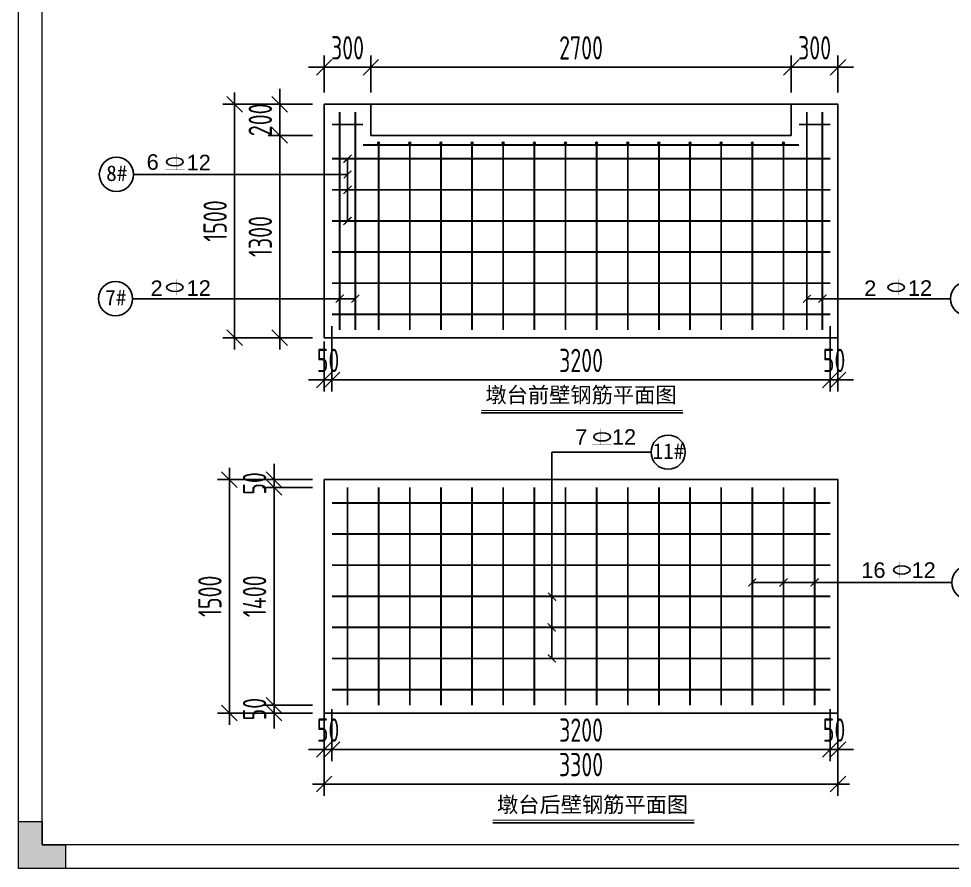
# Model space of a CAD drawing. Header units: millimetres. Extents: x 136606 to 1229059, y 82794 to 127566.
# Drawn here: x 992740 to 998737, y 118656 to 124115 of the extents above; entities that cross this region are included whole.
import ezdxf
from ezdxf import colors
from ezdxf.entities.mleader import LeaderData, LeaderLine
from ezdxf.math import Vec2, Vec3

# ---------------------------------------------------------------- set-up
doc = ezdxf.new("R2010")
doc.units = ezdxf.units.MM
doc.layers.add('Frame and TB', color=7, linetype='Continuous')
doc.layers.add('标识', color=20, linetype='Continuous')
doc.layers.add('图框', color=7, linetype='Continuous', lineweight=13)
doc.layers.add('文本', color=3, linetype='Continuous', lineweight=13)
doc.styles.add('Arial', font='arial.ttf')
doc.styles.add('hztxt', font='ros1.shx', dxfattribs={"width": 0.8, "bigfont": 'hztxt.shx'})
doc.styles.get("Standard").update_dxf_attribs({"font": 'arial.ttf'})
doc.dimstyles.new('DIM-50', dxfattribs={"dimscale": 50, "dimtxt": 3, "dimasz": 2, "dimexe": 1.5, "dimexo": 1.5, "dimgap": 1, "dimtad": 1, "dimdec": 1, "dimdsep": 46, "dimtxsty": 'hztxt', "dimblk": 'OBLIQUE', "dimcen": 0, "dimdle": 1.5, "dimclrd": 9, "dimclre": 9, "dimclrt": 2, "dimadec": 1, "dimazin": 0, "dimtfac": 1, "dimtdec": 1, "dimtix": 1, "dimtmove": 2, "dimatfit": 3, "dimldrblk": 'OBLIQUE', "dimfxl": 15, "dimtolj": 1, "dimtzin": 0, "dimarcsym": 1})

# ---------------------------------------------------------------- blocks, each defined once
blk = doc.blocks.new('_Oblique')
at = {"color": 0, "linetype": 'ByBlock', "lineweight": -2}
blk.add_line((-0.5, -0.5), (0.5, 0.5), dxfattribs=at)
blk = doc.blocks.new('*D1941')
at = {"color": 9, "lineweight": -2, "transparency": 16777216}
for p, q in [((997702.3, 123640.3), (997702.3, 123877.6)), ((998002.3, 123640.3), (998002.3, 123877.6)), ((997702.3, 123802.6), (997602.3, 123802.6)), ((998002.3, 123802.6), (997702.3, 123802.6)), ((998002.3, 123802.6), (998102.3, 123802.6))]:
    blk.add_line(p, q, dxfattribs=at)
at = {"layer": 'Defpoints', "color": 0, "transparency": 16777216}
for p in [(997702.3, 123802.6), (997702.3, 123565.3), (998002.3, 123565.3)]:
    blk.add_point(p, dxfattribs=at)
at = {"color": 9, "lineweight": -2, "transparency": 16777216, "xscale": 100, "yscale": 100, "zscale": 100}
blk.add_blockref('_Oblique', (997702.3, 123802.6), dxfattribs=at)
at = {"color": 9, "lineweight": -2, "transparency": 16777216, "xscale": 100, "yscale": 100, "zscale": 100, "rotation": 180}
blk.add_blockref('_Oblique', (998002.3, 123802.6), dxfattribs=at)
at = {"color": 2, "transparency": 16777216, "insert": (997852.3, 123927.6), "char_height": 150, "attachment_point": 5, "style": 'hztxt'}
blk.add_mtext('\\A1;300', dxfattribs=at)
blk = doc.blocks.new('*D1942')
at = {"color": 9, "lineweight": -2, "transparency": 16777216}
for p, q in [((995002.3, 123640.3), (995002.3, 123877.6)), ((997702.3, 123640.3), (997702.3, 123877.6)), ((997777.3, 123802.6), (994927.3, 123802.6))]:
    blk.add_line(p, q, dxfattribs=at)
at = {"layer": 'Defpoints', "color": 0, "transparency": 16777216}
for p in [(995002.3, 123802.6), (995002.3, 123565.3), (997702.3, 123565.3)]:
    blk.add_point(p, dxfattribs=at)
at = {"color": 9, "lineweight": -2, "transparency": 16777216, "xscale": 100, "yscale": 100, "zscale": 100, "rotation": 180}
blk.add_blockref('_Oblique', (995002.3, 123802.6), dxfattribs=at)
at = {"color": 9, "lineweight": -2, "transparency": 16777216, "xscale": 100, "yscale": 100, "zscale": 100}
blk.add_blockref('_Oblique', (997702.3, 123802.6), dxfattribs=at)
at = {"color": 2, "transparency": 16777216, "insert": (996352.3, 123927.6), "char_height": 150, "attachment_point": 5, "style": 'hztxt'}
blk.add_mtext('\\A1;2700', dxfattribs=at)
blk = doc.blocks.new('*D1943')
at = {"color": 9, "lineweight": -2, "transparency": 16777216}
for p, q in [((994702.3, 123640.3), (994702.3, 123877.6)), ((995002.3, 123640.3), (995002.3, 123877.6)), ((994702.3, 123802.6), (994602.3, 123802.6)), ((995002.3, 123802.6), (994702.3, 123802.6)), ((995002.3, 123802.6), (995102.3, 123802.6))]:
    blk.add_line(p, q, dxfattribs=at)
at = {"layer": 'Defpoints', "color": 0, "transparency": 16777216}
for p in [(994702.3, 123802.6), (994702.3, 123565.3), (995002.3, 123565.3)]:
    blk.add_point(p, dxfattribs=at)
at = {"color": 9, "lineweight": -2, "transparency": 16777216, "xscale": 100, "yscale": 100, "zscale": 100}
blk.add_blockref('_Oblique', (994702.3, 123802.6), dxfattribs=at)
at = {"color": 9, "lineweight": -2, "transparency": 16777216, "xscale": 100, "yscale": 100, "zscale": 100, "rotation": 180}
blk.add_blockref('_Oblique', (995002.3, 123802.6), dxfattribs=at)
at = {"color": 2, "transparency": 16777216, "insert": (994852.3, 123927.6), "char_height": 150, "attachment_point": 5, "style": 'hztxt'}
blk.add_mtext('\\A1;300', dxfattribs=at)
blk = doc.blocks.new('*D1909')
at = {"color": 9, "lineweight": -2, "transparency": 16777216}
for p, q in [((994417, 123565.3), (994417, 123665.3)), ((994627.3, 123565.3), (994342, 123565.3)), ((994417, 123565.3), (994417, 123365.3)), ((994627.3, 123365.3), (994342, 123365.3)), ((994417, 123365.3), (994417, 123265.3))]:
    blk.add_line(p, q, dxfattribs=at)
at = {"layer": 'Defpoints', "color": 0, "transparency": 16777216}
for p in [(994702.3, 123565.3), (994417, 123365.3), (994702.3, 123365.3)]:
    blk.add_point(p, dxfattribs=at)
at = {"color": 9, "lineweight": -2, "transparency": 16777216, "xscale": 100, "yscale": 100, "zscale": 100}
for p, rotation in [((994417, 123565.3), 270), ((994417, 123365.3), 90)]:
    blk.add_blockref('_Oblique', p, dxfattribs=dict(at, rotation=rotation))
at = {"color": 2, "transparency": 16777216, "insert": (994292, 123465.3), "char_height": 150, "attachment_point": 5, "rotation": 90, "style": 'hztxt'}
blk.add_mtext('\\A1;200', dxfattribs=at)
blk = doc.blocks.new('*D1910')
at = {"color": 9, "lineweight": -2, "transparency": 16777216}
for p, q in [((994417, 123440.3), (994417, 121990.3)), ((994627.3, 123365.3), (994342, 123365.3)), ((994627.3, 122065.3), (994342, 122065.3))]:
    blk.add_line(p, q, dxfattribs=at)
at = {"layer": 'Defpoints', "color": 0, "transparency": 16777216}
for p in [(994702.3, 123365.3), (994417, 122065.3), (994702.3, 122065.3)]:
    blk.add_point(p, dxfattribs=at)
at = {"color": 9, "lineweight": -2, "transparency": 16777216, "xscale": 100, "yscale": 100, "zscale": 100}
for p, rotation in [((994417, 123365.3), 90), ((994417, 122065.3), 270)]:
    blk.add_blockref('_Oblique', p, dxfattribs=dict(at, rotation=rotation))
at = {"color": 2, "transparency": 16777216, "insert": (994292, 122715.3), "char_height": 150, "attachment_point": 5, "rotation": 90, "style": 'hztxt'}
blk.add_mtext('\\A1;1300', dxfattribs=at)
blk = doc.blocks.new('*D1911')
at = {"color": 9, "lineweight": -2, "transparency": 16777216}
for p, q in [((994127.2, 123640.3), (994127.2, 121990.3)), ((994627.3, 123565.3), (994052.2, 123565.3)), ((994627.3, 122065.3), (994052.2, 122065.3))]:
    blk.add_line(p, q, dxfattribs=at)
at = {"layer": 'Defpoints', "color": 0, "transparency": 16777216}
for p in [(994702.3, 123565.3), (994127.2, 122065.3), (994702.3, 122065.3)]:
    blk.add_point(p, dxfattribs=at)
at = {"color": 9, "lineweight": -2, "transparency": 16777216, "xscale": 100, "yscale": 100, "zscale": 100}
for p, rotation in [((994127.2, 123565.3), 90), ((994127.2, 122065.3), 270)]:
    blk.add_blockref('_Oblique', p, dxfattribs=dict(at, rotation=rotation))
at = {"color": 2, "transparency": 16777216, "insert": (994002.2, 122815.3), "char_height": 150, "attachment_point": 5, "rotation": 90, "style": 'hztxt'}
blk.add_mtext('\\A1;1500', dxfattribs=at)
blk = doc.blocks.new('GW-TK')
at = {"layer": '图框', "linetype": 'Continuous', "lineweight": 0}
h = blk.add_hatch(color=256, dxfattribs=at)
h.dxf.hatch_style = 1
h.paths.add_polyline_path([(927193.56, 464418.01), (927193.56, 464423.01), (927188.55, 464423.01), (927188.55, 464428.01), (927183.55, 464428.01), (927183.55, 464418.01)])
at = {"layer": '图框'}
for points in [[(927183.55, 464715.01), (927603.55, 464715.01), (927603.55, 464418.01), (927183.55, 464418.01)], [(927188.55, 464710.01), (927598.55, 464710.01), (927598.55, 464423.01), (927188.55, 464423.01)]]:
    blk.add_lwpolyline(points, close=True, dxfattribs=at)
at = {"layer": '图框', "linetype": 'Continuous', "lineweight": 0}
blk.add_lwpolyline([(927188.55, 464428.01), (927188.55, 464423.01), (927193.56, 464423.01), (927193.56, 464418.01), (927183.55, 464418.01), (927183.55, 464428.01)], close=True, dxfattribs=at)
blk = doc.blocks.new('*U1828')
at = {"layer": '标识'}
h = blk.add_hatch(color=4, dxfattribs=at)
h.dxf.hatch_style = 1
h.paths.add_polyline_path([(6, 0, 1), (-6, 0, 1)])
at = {"layer": '标识', "color": 4}
blk.add_circle((0, 0), 6, dxfattribs=at)
blk = doc.blocks.new('*U1829')
at = {"color": 0, "linetype": 'ByBlock', "lineweight": -2, "transparency": 16777216}
for p in [(0, 0), (200, 0), (400, 0), (600, 0), (800, 0), (1000, 0), (1200, 0), (1400, 0), (1600, 0), (1800, 0), (2000, 0), (2200, 0), (2400, 0), (2600, 0)]:
    blk.add_blockref('*U1828', p, dxfattribs=at)
blk = doc.blocks.new('钢筋符号')
at = {"const_width": 1}
for points in [[(327746.8, 120569.8), (327746.8, 120466.6)], [(327771.8, 120569.8), (327771.8, 120466.6)], [(327696.8, 120466.6), (327821.8, 120466.6)]]:
    blk.add_lwpolyline(points, dxfattribs=at)
blk.add_ellipse((327759.3, 120517.6), major_axis=(53.4, 0), ratio=0.493333)
blk = doc.blocks.new('*U1848')
at = {"layer": 'Frame and TB'}
blk.add_blockref('钢筋符号', (-327759.3, -120518.2), dxfattribs=at)
blk = doc.blocks.new('*U1849')
at = {"color": 0, "linetype": 'ByBlock', "lineweight": -2, "transparency": 16777216}
blk.add_blockref('*U1848', (0, 0), dxfattribs=at)
blk = doc.blocks.new('_ArchTick')
at = {"color": 0, "linetype": 'ByBlock', "const_width": 0.15}
blk.add_lwpolyline([(-0.5, -0.5), (0.5, 0.5)], dxfattribs=at)
blk = doc.blocks.new('*U1850')
at = {"layer": 'Frame and TB'}
blk.add_blockref('钢筋符号', (-327759.3, -120518.2), dxfattribs=at)
blk = doc.blocks.new('*U1851')
at = {"color": 0, "linetype": 'ByBlock', "lineweight": -2, "transparency": 16777216}
blk.add_blockref('*U1850', (0, 0), dxfattribs=at)
blk = doc.blocks.new('*U1852')
at = {"layer": 'Frame and TB'}
blk.add_blockref('钢筋符号', (-327759.3, -120518.2), dxfattribs=at)
blk = doc.blocks.new('*U1853')
at = {"color": 0, "linetype": 'ByBlock', "lineweight": -2, "transparency": 16777216}
blk.add_blockref('*U1852', (0, 0), dxfattribs=at)
blk = doc.blocks.new('*D1930')
at = {"color": 9, "lineweight": -2, "transparency": 16777216}
for p, q in [((994093.3, 121228.8), (994093.3, 119578.8)), ((994627.3, 121153.8), (994018.3, 121153.8)), ((994627.3, 119653.8), (994018.3, 119653.8))]:
    blk.add_line(p, q, dxfattribs=at)
at = {"layer": 'Defpoints', "color": 0, "transparency": 16777216}
for p in [(994702.3, 121153.8), (994093.3, 119653.8), (994702.3, 119653.8)]:
    blk.add_point(p, dxfattribs=at)
at = {"color": 9, "lineweight": -2, "transparency": 16777216, "xscale": 100, "yscale": 100, "zscale": 100}
for p, rotation in [((994093.3, 121153.8), 90), ((994093.3, 119653.8), 270)]:
    blk.add_blockref('_Oblique', p, dxfattribs=dict(at, rotation=rotation))
at = {"color": 2, "transparency": 16777216, "insert": (993968.3, 120403.8), "char_height": 150, "attachment_point": 5, "rotation": 90, "style": 'hztxt'}
blk.add_mtext('\\A1;1500', dxfattribs=at)
blk = doc.blocks.new('*D1931')
at = {"color": 9, "lineweight": -2, "transparency": 16777216}
for p, q in [((994702.3, 119578.8), (994702.3, 119122.3)), ((998002.3, 119578.8), (998002.3, 119122.3)), ((998077.3, 119197.3), (994627.3, 119197.3))]:
    blk.add_line(p, q, dxfattribs=at)
at = {"layer": 'Defpoints', "color": 0, "transparency": 16777216}
for p in [(994702.3, 119653.8), (998002.3, 119653.8), (994702.3, 119197.3)]:
    blk.add_point(p, dxfattribs=at)
at = {"color": 9, "lineweight": -2, "transparency": 16777216, "xscale": 100, "yscale": 100, "zscale": 100, "rotation": 180}
blk.add_blockref('_Oblique', (994702.3, 119197.3), dxfattribs=at)
at = {"color": 9, "lineweight": -2, "transparency": 16777216, "xscale": 100, "yscale": 100, "zscale": 100}
blk.add_blockref('_Oblique', (998002.3, 119197.3), dxfattribs=at)
at = {"color": 2, "transparency": 16777216, "insert": (996352.3, 119322.3), "char_height": 150, "attachment_point": 5, "style": 'hztxt'}
blk.add_mtext('\\A1;3300', dxfattribs=at)
blk = doc.blocks.new('*D1932')
at = {"color": 9, "lineweight": -2, "transparency": 16777216}
for p, q in [((994380.3, 121153.8), (994380.3, 121253.8)), ((994627.3, 121153.8), (994305.3, 121153.8)), ((994380.3, 121103.8), (994380.3, 121153.8)), ((994627.3, 121103.8), (994305.3, 121103.8)), ((994380.3, 121103.8), (994380.3, 121003.8))]:
    blk.add_line(p, q, dxfattribs=at)
at = {"layer": 'Defpoints', "color": 0, "transparency": 16777216}
for p in [(994380.3, 121153.8), (994702.3, 121153.8), (994702.3, 121103.8)]:
    blk.add_point(p, dxfattribs=at)
at = {"color": 9, "lineweight": -2, "transparency": 16777216, "xscale": 100, "yscale": 100, "zscale": 100}
for p, rotation in [((994380.3, 121153.8), 270), ((994380.3, 121103.8), 90)]:
    blk.add_blockref('_Oblique', p, dxfattribs=dict(at, rotation=rotation))
at = {"color": 2, "transparency": 16777216, "insert": (994255.3, 121128.8), "char_height": 150, "attachment_point": 5, "rotation": 90, "style": 'hztxt'}
blk.add_mtext('\\A1;50', dxfattribs=at)
blk = doc.blocks.new('*D1933')
at = {"color": 9, "lineweight": -2, "transparency": 16777216}
for p, q in [((994380.3, 121178.8), (994380.3, 119628.8)), ((994627.3, 121103.8), (994305.3, 121103.8)), ((994627.3, 119703.8), (994305.3, 119703.8))]:
    blk.add_line(p, q, dxfattribs=at)
at = {"layer": 'Defpoints', "color": 0, "transparency": 16777216}
for p in [(994702.3, 121103.8), (994380.3, 119703.8), (994702.3, 119703.8)]:
    blk.add_point(p, dxfattribs=at)
at = {"color": 9, "lineweight": -2, "transparency": 16777216, "xscale": 100, "yscale": 100, "zscale": 100}
for p, rotation in [((994380.3, 121103.8), 90), ((994380.3, 119703.8), 270)]:
    blk.add_blockref('_Oblique', p, dxfattribs=dict(at, rotation=rotation))
at = {"color": 2, "transparency": 16777216, "insert": (994255.3, 120403.8), "char_height": 150, "attachment_point": 5, "rotation": 90, "style": 'hztxt'}
blk.add_mtext('\\A1;1400', dxfattribs=at)
blk = doc.blocks.new('*D1934')
at = {"color": 9, "lineweight": -2, "transparency": 16777216}
for p, q in [((994380.3, 119703.8), (994380.3, 119803.8)), ((994627.3, 119703.8), (994305.3, 119703.8)), ((994380.3, 119703.8), (994380.3, 119653.8)), ((994627.3, 119653.8), (994305.3, 119653.8)), ((994380.3, 119653.8), (994380.3, 119553.8))]:
    blk.add_line(p, q, dxfattribs=at)
at = {"layer": 'Defpoints', "color": 0, "transparency": 16777216}
for p in [(994702.3, 119703.8), (994380.3, 119653.8), (994702.3, 119653.8)]:
    blk.add_point(p, dxfattribs=at)
at = {"color": 9, "lineweight": -2, "transparency": 16777216, "xscale": 100, "yscale": 100, "zscale": 100}
for p, rotation in [((994380.3, 119703.8), 270), ((994380.3, 119653.8), 90)]:
    blk.add_blockref('_Oblique', p, dxfattribs=dict(at, rotation=rotation))
at = {"color": 2, "transparency": 16777216, "insert": (994255.3, 119678.8), "char_height": 150, "attachment_point": 5, "rotation": 90, "style": 'hztxt'}
blk.add_mtext('\\A1;50', dxfattribs=at)
blk = doc.blocks.new('*D1935')
at = {"color": 9, "lineweight": -2, "transparency": 16777216}
for p, q in [((994702.3, 119678.8), (994702.3, 119344)), ((994752.4, 119678.8), (994752.4, 119344)), ((994702.3, 119419), (994602.3, 119419)), ((994752.4, 119419), (994702.3, 119419)), ((994752.4, 119419), (994852.4, 119419))]:
    blk.add_line(p, q, dxfattribs=at)
at = {"layer": 'Defpoints', "color": 0, "transparency": 16777216}
for p in [(994702.3, 119753.8), (994752.4, 119753.8), (994702.3, 119419)]:
    blk.add_point(p, dxfattribs=at)
at = {"color": 9, "lineweight": -2, "transparency": 16777216, "xscale": 100, "yscale": 100, "zscale": 100}
blk.add_blockref('_Oblique', (994702.3, 119419), dxfattribs=at)
at = {"color": 9, "lineweight": -2, "transparency": 16777216, "xscale": 100, "yscale": 100, "zscale": 100, "rotation": 180}
blk.add_blockref('_Oblique', (994752.4, 119419), dxfattribs=at)
at = {"color": 2, "transparency": 16777216, "insert": (994727.4, 119544), "char_height": 150, "attachment_point": 5, "style": 'hztxt'}
blk.add_mtext('\\A1;50', dxfattribs=at)
blk = doc.blocks.new('*D1936')
at = {"color": 9, "lineweight": -2, "transparency": 16777216}
for p, q in [((994752.4, 119678.8), (994752.4, 119344)), ((997952.3, 119678.8), (997952.3, 119344)), ((994677.4, 119419), (998027.3, 119419))]:
    blk.add_line(p, q, dxfattribs=at)
at = {"layer": 'Defpoints', "color": 0, "transparency": 16777216}
for p in [(994752.4, 119753.8), (997952.3, 119753.8), (997952.3, 119419)]:
    blk.add_point(p, dxfattribs=at)
at = {"color": 9, "lineweight": -2, "transparency": 16777216, "xscale": 100, "yscale": 100, "zscale": 100, "rotation": 180}
blk.add_blockref('_Oblique', (994752.4, 119419), dxfattribs=at)
at = {"color": 9, "lineweight": -2, "transparency": 16777216, "xscale": 100, "yscale": 100, "zscale": 100}
blk.add_blockref('_Oblique', (997952.3, 119419), dxfattribs=at)
at = {"color": 2, "transparency": 16777216, "insert": (996352.4, 119544), "char_height": 150, "attachment_point": 5, "style": 'hztxt'}
blk.add_mtext('\\A1;3200', dxfattribs=at)
blk = doc.blocks.new('*D1947')
at = {"color": 9, "lineweight": -2, "transparency": 16777216}
for p, q in [((997952.3, 119678.8), (997952.3, 119344)), ((998002.3, 119678.8), (998002.3, 119344)), ((997952.3, 119419), (997852.3, 119419)), ((997952.3, 119419), (998002.3, 119419)), ((998002.3, 119419), (998102.3, 119419))]:
    blk.add_line(p, q, dxfattribs=at)
at = {"layer": 'Defpoints', "color": 0, "transparency": 16777216}
for p in [(997952.3, 119753.8), (998002.3, 119753.8), (998002.3, 119419)]:
    blk.add_point(p, dxfattribs=at)
at = {"color": 9, "lineweight": -2, "transparency": 16777216, "xscale": 100, "yscale": 100, "zscale": 100}
blk.add_blockref('_Oblique', (997952.3, 119419), dxfattribs=at)
at = {"color": 9, "lineweight": -2, "transparency": 16777216, "xscale": 100, "yscale": 100, "zscale": 100, "rotation": 180}
blk.add_blockref('_Oblique', (998002.3, 119419), dxfattribs=at)
at = {"color": 2, "transparency": 16777216, "insert": (997977.3, 119544), "char_height": 150, "attachment_point": 5, "style": 'hztxt'}
blk.add_mtext('\\A1;50', dxfattribs=at)
blk = doc.blocks.new('*U1864')
at = {"layer": 'Frame and TB'}
blk.add_blockref('钢筋符号', (-327759.3, -120518.2), dxfattribs=at)
blk = doc.blocks.new('*U1865')
at = {"color": 0, "linetype": 'ByBlock', "lineweight": -2, "transparency": 16777216}
blk.add_blockref('*U1864', (0, 0), dxfattribs=at)
blk = doc.blocks.new('*U1862')
at = {"layer": 'Frame and TB'}
blk.add_blockref('钢筋符号', (-327759.3, -120518.2), dxfattribs=at)
blk = doc.blocks.new('*U1863')
at = {"color": 0, "linetype": 'ByBlock', "lineweight": -2, "transparency": 16777216}
blk.add_blockref('*U1862', (0, 0), dxfattribs=at)
blk = doc.blocks.new('*D1951')
at = {"color": 9, "lineweight": -2, "transparency": 16777216}
for p, q in [((994752.3, 122140.3), (994752.3, 121719.1)), ((994702.3, 122040.3), (994702.3, 121719.1)), ((994702.3, 121794.1), (994602.3, 121794.1)), ((994752.3, 121794.1), (994702.3, 121794.1)), ((994752.3, 121794.1), (994852.3, 121794.1))]:
    blk.add_line(p, q, dxfattribs=at)
at = {"layer": 'Defpoints', "color": 0, "transparency": 16777216}
for p in [(994752.3, 122215.3), (994702.3, 122115.3), (994702.3, 121794.1)]:
    blk.add_point(p, dxfattribs=at)
at = {"color": 9, "lineweight": -2, "transparency": 16777216, "xscale": 100, "yscale": 100, "zscale": 100}
blk.add_blockref('_Oblique', (994702.3, 121794.1), dxfattribs=at)
at = {"color": 9, "lineweight": -2, "transparency": 16777216, "xscale": 100, "yscale": 100, "zscale": 100, "rotation": 180}
blk.add_blockref('_Oblique', (994752.3, 121794.1), dxfattribs=at)
at = {"color": 2, "transparency": 16777216, "insert": (994727.3, 121919.1), "char_height": 150, "attachment_point": 5, "style": 'hztxt'}
blk.add_mtext('\\A1;50', dxfattribs=at)
blk = doc.blocks.new('*D1952')
at = {"color": 9, "lineweight": -2, "transparency": 16777216}
for p, q in [((994752.3, 122140.3), (994752.3, 121719.1)), ((997952.4, 122140.3), (997952.4, 121719.1)), ((994677.3, 121794.1), (998027.4, 121794.1))]:
    blk.add_line(p, q, dxfattribs=at)
at = {"layer": 'Defpoints', "color": 0, "transparency": 16777216}
for p in [(994752.3, 122215.3), (997952.4, 122215.3), (997952.4, 121794.1)]:
    blk.add_point(p, dxfattribs=at)
at = {"color": 9, "lineweight": -2, "transparency": 16777216, "xscale": 100, "yscale": 100, "zscale": 100, "rotation": 180}
blk.add_blockref('_Oblique', (994752.3, 121794.1), dxfattribs=at)
at = {"color": 9, "lineweight": -2, "transparency": 16777216, "xscale": 100, "yscale": 100, "zscale": 100}
blk.add_blockref('_Oblique', (997952.4, 121794.1), dxfattribs=at)
at = {"color": 2, "transparency": 16777216, "insert": (996352.4, 121919.1), "char_height": 150, "attachment_point": 5, "style": 'hztxt'}
blk.add_mtext('\\A1;3200', dxfattribs=at)
blk = doc.blocks.new('*D1953')
at = {"color": 9, "lineweight": -2, "transparency": 16777216}
for p, q in [((997952.4, 122140.3), (997952.4, 121719.1)), ((998002.3, 122140.3), (998002.3, 121719.1)), ((997952.4, 121794.1), (997852.4, 121794.1)), ((997952.4, 121794.1), (998002.3, 121794.1)), ((998002.3, 121794.1), (998102.3, 121794.1))]:
    blk.add_line(p, q, dxfattribs=at)
at = {"layer": 'Defpoints', "color": 0, "transparency": 16777216}
for p in [(997952.4, 122215.3), (998002.3, 122215.3), (998002.3, 121794.1)]:
    blk.add_point(p, dxfattribs=at)
at = {"color": 9, "lineweight": -2, "transparency": 16777216, "xscale": 100, "yscale": 100, "zscale": 100}
blk.add_blockref('_Oblique', (997952.4, 121794.1), dxfattribs=at)
at = {"color": 9, "lineweight": -2, "transparency": 16777216, "xscale": 100, "yscale": 100, "zscale": 100, "rotation": 180}
blk.add_blockref('_Oblique', (998002.3, 121794.1), dxfattribs=at)
at = {"color": 2, "transparency": 16777216, "insert": (997977.4, 121919.1), "char_height": 150, "attachment_point": 5, "style": 'hztxt'}
blk.add_mtext('\\A1;50', dxfattribs=at)

msp = doc.modelspace()

# ---------------------------------------------------------------- linework, layer by layer
for p, q in [((995710.7509, 121581.8272), (997005.6586, 121581.8272)), ((995784.8717, 118948.9783), (997079.7794, 118948.9783))]:
    msp.add_line(p, q)
for points in [[(994702.3311, 123565.3319), (998002.3311, 123565.3319), (998002.3311, 122065.3319), (994702.3311, 122065.3319), (994702.3311, 123565.3319)], [(995002.3311, 123565.3319), (995002.3311, 123365.3319)], [(997702.3311, 123565.3319), (997702.3311, 123365.3319)], [(995002.3311, 123365.3319), (997702.3311, 123365.3319)], [(994852.3311, 123215.3319), (994852.3311, 122815.3319)], [(994702.3311, 121153.7986), (998002.3311, 121153.7986), (998002.3311, 119653.7986), (994702.3311, 119653.7986), (994702.3311, 121153.7986)]]:
    msp.add_lwpolyline(points)
for points, const_width in [([(994826.4501, 123189.6263), (994878.2122, 123241.0376)], 8), ([(994826.4501, 122989.6263), (994878.2122, 123041.0376)], 8), ([(994826.4501, 122789.6263), (994878.2122, 122841.0376)], 8), ([(994776.4501, 122290.2002), (994828.2122, 122341.6115)], 8), ([(997876.4501, 122290.2002), (997928.2122, 122341.6115)], 8), ([(995710.7509, 121597.6272), (997005.6586, 121597.6272)], 5.4), ([(997626.4913, 120466.7853), (997678.2533, 120518.1966)], 8), ([(997826.4913, 120466.7853), (997878.2533, 120518.1966)], 8), ([(996192.056, 120375.2435), (996140.2939, 120426.6548)], 8), ([(996190.0572, 120178.069), (996138.2951, 120229.4804)], 8), ([(995784.8717, 118964.7783), (997079.7794, 118964.7783)], 5.4)]:
    msp.add_lwpolyline(points, dxfattribs=dict(const_width=const_width))
for centre in [(993368.3063, 123114.7586), (993362.2875, 122315.9059), (998835.6873, 122315.9059), (996911.5573, 121329.7913), (998843.9186, 120492.491)]:
    msp.add_circle(centre, 110)
at = {"layer": '标识', "const_width": 12}
for points in [[(994802.3311, 123515.3319), (994802.3311, 122115.3319)], [(994902.3311, 123515.3319), (994902.3311, 122115.3319)], [(997802.3311, 123515.3319), (997802.3311, 122115.3319)], [(997902.3311, 123515.3319), (997902.3311, 122115.3319)], [(994752.3311, 123435.3319), (994952.3311, 123435.3319)], [(997752.3311, 123435.3319), (997952.3311, 123435.3319)], [(995052.3311, 123315.3319), (995052.3311, 122115.3319)], [(995252.3311, 123315.3319), (995252.3311, 122115.3319)], [(995452.3311, 123315.3319), (995452.3311, 122115.3319)], [(995652.3311, 123315.3319), (995652.3311, 122115.3319)], [(995852.3311, 123315.3319), (995852.3311, 122115.3319)], [(996052.3311, 123315.3319), (996052.3311, 122115.3319)], [(996252.3311, 123315.3319), (996252.3311, 122115.3319)], [(996452.3311, 123315.3319), (996452.3311, 122115.3319)], [(996652.3311, 123315.3319), (996652.3311, 122115.3319)], [(996852.3311, 123315.3319), (996852.3311, 122115.3319)], [(997052.3311, 123315.3319), (997052.3311, 122115.3319)], [(997252.3311, 123315.3319), (997252.3311, 122115.3319)], [(997452.3311, 123315.3319), (997452.3311, 122115.3319)], [(997652.3311, 123315.3319), (997652.3311, 122115.3319)], [(994752.3311, 123215.3319), (997952.3713, 123215.3319)], [(994752.3311, 123015.3319), (997952.3713, 123015.3319)], [(994752.3311, 122815.3319), (997952.3713, 122815.3319)], [(994752.3311, 122615.3319), (997952.3713, 122615.3319)], [(994752.3311, 122415.3319), (997952.3713, 122415.3319)], [(994752.3311, 122215.3319), (997952.3713, 122215.3319)], [(994852.3723, 121103.7747), (994852.3723, 119703.7747)], [(995052.3723, 121103.7747), (995052.3723, 119703.7747)], [(995252.3723, 121103.7747), (995252.3723, 119703.7747)], [(995452.3723, 121103.7747), (995452.3723, 119703.7747)], [(995652.3723, 121103.7747), (995652.3723, 119703.7747)], [(995852.3723, 121103.7747), (995852.3723, 119703.7747)], [(996052.3723, 121103.7747), (996052.3723, 119703.7747)], [(996252.3723, 121103.7747), (996252.3723, 119703.7747)], [(996452.3723, 121103.7747), (996452.3723, 119703.7747)], [(996652.3723, 121103.7747), (996652.3723, 119703.7747)], [(996852.3723, 121103.7747), (996852.3723, 119703.7747)], [(997052.3723, 121103.7747), (997052.3723, 119703.7747)], [(997252.3723, 121103.7747), (997252.3723, 119703.7747)], [(997452.3723, 121103.7747), (997452.3723, 119703.7747)], [(997652.3723, 121103.7747), (997652.3723, 119703.7747)], [(997852.3723, 121103.7747), (997852.3723, 119703.7747)], [(994752.3723, 121003.7747), (997952.3311, 121003.7747)], [(994752.3723, 120803.7747), (997952.3311, 120803.7747)], [(994752.3723, 120603.7747), (997952.3311, 120603.7747)], [(994752.3723, 120403.7747), (997952.3311, 120403.7747)], [(994752.3723, 120203.7747), (997952.3311, 120203.7747)], [(994752.3723, 120003.7747), (997952.3311, 120003.7747)], [(994752.3723, 119803.7747), (997952.3311, 119803.7747)]]:
    msp.add_lwpolyline(points, dxfattribs=at)
at = {"layer": '标识', "color": 4, "const_width": 12}
msp.add_lwpolyline([(994952.3311, 123303.3121), (997752.3311, 123303.3121)], dxfattribs=at)

# ---------------------------------------------------------------- block references
for name, p in [('*U1829', (995052.3311, 123315.3121)), ('*U1849', (993744.0629, 123195.6667)), ('*U1851', (993744.0629, 122389.0781)), ('*U1853', (998376.7792, 122389.0781))]:
    msp.add_blockref(name, p)
at = {"xscale": -1}
for name, p in [('*U1863', (996487.402, 121428.4789)), ('*U1865', (998411.7487, 120573.399))]:
    msp.add_blockref(name, p, dxfattribs=at)
at = {"layer": '文本', "xscale": 30, "yscale": 30, "zscale": 30}
msp.add_blockref('GW-TK', (-26822766.2555, -13813884.5392), dxfattribs=at)

# ---------------------------------------------------------------- texts
at = {"style": 'Arial'}
for s, p in [('6', (993562.2506, 123144.1718)), ('12', (993819.1289, 123140.8208)), ('2', (993587.3224, 122332.9204)), ('12', (993819.1289, 122334.2321)), ('2', (998170.6477, 122332.9204)), ('12', (998451.8451, 122334.2321)), ('7', (996314.5318, 121376.984)), ('12', (996550.4285, 121376.984)), ('16', (998152.2526, 120521.9041)), ('12', (998474.7752, 120521.9041))]:
    msp.add_text(s, height=100, dxfattribs=at).set_placement(p)
at = {"char_height": 100, "attachment_point": 5, "line_spacing_factor": 2, "style": 'Arial'}
for s, insert in [('{\\fSimSun|b0|i0|c134|p2;8#}', (993370.3498, 123121.3031)), ('{\\fSimSun|b0|i0|c134|p2;7#}', (993364.331, 122322.4504)), ('{\\fSimSun|b0|i0|c134|p2;墩台前壁钢筋平面图}', (996352.0824, 121692.3887)), ('{\\fSimSun|b0|i0|c134|p2;11#}', (996913.6008, 121336.3358)), ('{\\fSimSun|b0|i0|c134|p2;墩台后壁钢筋平面图}', (996426.2031, 119059.5399))]:
    msp.add_mtext(s, dxfattribs=dict(at, insert=insert))

# ---------------------------------------------------------------- dimensions: what is measured, and where the dimension line sits
for base, p1, p2, picture, middle in [((994702.3311, 123802.5857), (995002.3311, 123565.3319), (994702.3311, 123565.3319), '*D1943', (994852.3311, 123927.5857)), ((995002.3311, 123802.5857), (997702.3311, 123565.3319), (995002.3311, 123565.3319), '*D1942', (996352.3311, 123927.5857)), ((997702.3311, 123802.5857), (998002.3311, 123565.3319), (997702.3311, 123565.3319), '*D1941', (997852.3311, 123927.5857)), ((994702.3311, 121794.1012), (994752.3311, 122215.3319), (994702.3311, 122115.3319), '*D1951', (994727.3311, 121919.1012)), ((997952.3713, 121794.1012), (994752.3311, 122215.3319), (997952.3713, 122215.3319), '*D1952', (996352.3512, 121919.1012)), ((998002.3311, 121794.1012), (997952.3713, 122215.3319), (998002.3311, 122215.3319), '*D1953', (997977.3512, 121919.1012)), ((994702.3311, 119418.9874), (994752.3723, 119753.7747), (994702.3311, 119753.7747), '*D1935', (994727.3517, 119543.9874)), ((997952.3311, 119418.9874), (994752.3723, 119753.7747), (997952.3311, 119753.7747), '*D1936', (996352.3517, 119543.9874)), ((998002.3311, 119418.9874), (997952.3311, 119753.7747), (998002.3311, 119753.7747), '*D1947', (997977.3311, 119543.9874)), ((994702.3311, 119197.3299), (998002.3311, 119653.7986), (994702.3311, 119653.7986), '*D1931', (996352.3311, 119322.3299))]:
    dim = msp.add_linear_dim(base=base, p1=p1, p2=p2, dimstyle='DIM-50')
    dim.commit()
    dim.dimension.update_dxf_attribs({"geometry": picture, "text_midpoint": middle})
for base, p1, p2, picture, middle in [((994416.9713, 123365.3319), (994702.3311, 123565.3319), (994702.3311, 123365.3319), '*D1909', (994291.9713, 123465.3319)), ((994127.1877, 122065.3319), (994702.3311, 123565.3319), (994702.3311, 122065.3319), '*D1911', (994002.1877, 122815.3319)), ((994416.9713, 122065.3319), (994702.3311, 123365.3319), (994702.3311, 122065.3319), '*D1910', (994291.9713, 122715.3319)), ((994380.3441, 121153.7986), (994702.3311, 121103.7747), (994702.3311, 121153.7986), '*D1932', (994255.3441, 121128.7867)), ((994093.2826, 119653.7986), (994702.3311, 121153.7986), (994702.3311, 119653.7986), '*D1930', (993968.2826, 120403.7986)), ((994380.3441, 119703.7747), (994702.3311, 121103.7747), (994702.3311, 119703.7747), '*D1933', (994255.3441, 120403.7747)), ((994380.3441, 119653.7986), (994702.3311, 119703.7747), (994702.3311, 119653.7986), '*D1934', (994255.3441, 119678.7867))]:
    dim = msp.add_linear_dim(base=base, p1=p1, p2=p2, angle=90, dimstyle='DIM-50')
    dim.commit()
    dim.dimension.update_dxf_attribs({"geometry": picture, "text_midpoint": middle})

# ---------------------------------------------------------------- leaders
ml = msp.add_multileader_mtext('Standard')
ml.set_content('', color=256)
ml.set_leader_properties()
ml.set_arrow_properties(name='ARCHTICK')
ml.build(insert=Vec2(0, 0))
ml.multileader.update_dxf_attribs({"dogleg_length": 0, "arrow_head_size": 50})
ctx = ml.context
ctx.base_point, ctx.arrow_head_size, ctx.plane_origin = Vec3(993474.3063, 123114.7586), 50, Vec3(994922.3311, 123114.7586)
ctx.text_align_type = 2
notes = []
notes.append((ctx, [(0, (1, 1, 0), (993478.3063, 123114.7586), (-1, 0), 0, [(0, [(994852.3311, 123114.7586)], 0, [])])]))
ctx.mtext.insert, ctx.mtext.alignment, ctx.mtext.flow_direction = Vec3(993476.3063, 123116.7586), 3, 5
ml = msp.add_multileader_mtext('Standard')
ml.set_content('', color=256)
ml.set_leader_properties()
ml.set_arrow_properties(name='ARCHTICK')
ml.build(insert=Vec2(0, 0))
ml.multileader.update_dxf_attribs({"dogleg_length": 0, "arrow_head_size": 50})
ctx = ml.context
ctx.base_point, ctx.arrow_head_size, ctx.plane_origin = Vec3(993468.2875, 122315.9059), 50, Vec3(994972.3311, 122315.9059)
ctx.text_align_type = 2
notes.append((ctx, [(0, (1, 1, 0), (993472.2875, 122315.9059), (-1, 0), 0, [(0, [(994902.3311, 122315.9059)], 0, [])])]))
ctx.mtext.insert, ctx.mtext.alignment, ctx.mtext.flow_direction = Vec3(993470.2875, 122317.9059), 3, 5
ml = msp.add_multileader_mtext('Standard')
ml.set_content('', color=256)
ml.set_leader_properties()
ml.set_arrow_properties(name='ARCHTICK')
ml.build(insert=Vec2(0, 0))
ml.multileader.update_dxf_attribs({"dogleg_length": 0, "arrow_head_size": 50})
ctx = ml.context
ctx.base_point, ctx.arrow_head_size, ctx.plane_origin = Vec3(998721.6873, 122315.9059), 50, Vec3(997732.3311, 122315.9059)
notes.append((ctx, [(1, (1, 1, 0), (998721.6873, 122315.9059), (1, 0), 0, [(0, [(997802.3311, 122315.9059)], 0, [])])]))
ctx.mtext.insert, ctx.mtext.flow_direction = Vec3(998723.6873, 122317.9059), 5
ml = msp.add_multileader_mtext('Standard')
ml.set_content('', color=256)
ml.set_leader_properties()
ml.set_arrow_properties(name='ARCHTICK')
ml.build(insert=Vec2(0, 0))
ml.multileader.update_dxf_attribs({"dogleg_length": 1000, "arrow_head_size": 50})
ctx = ml.context
ctx.base_point, ctx.arrow_head_size, ctx.plane_origin = Vec3(996801.5573, 121329.7913), 50, Vec3(996164.1762, 120073.7986)
ctx.text_align_type = 2
notes.append((ctx, [(0, (1, 1, 0), (996164.1762, 121329.7913), (1, 0), 637.3811, [(0, [(996164.1762, 120003.7747)], 0, [])])]))
ctx.mtext.insert, ctx.mtext.alignment, ctx.mtext.flow_direction = Vec3(996803.5573, 121331.7913), 3, 5
ml = msp.add_multileader_mtext('Standard')
ml.set_content('', color=256)
ml.set_leader_properties()
ml.set_arrow_properties(name='ARCHTICK')
ml.build(insert=Vec2(0, 0))
ml.multileader.update_dxf_attribs({"dogleg_length": 0, "arrow_head_size": 50})
ctx = ml.context
ctx.base_point, ctx.arrow_head_size, ctx.plane_origin = Vec3(998729.9186, 120492.491), 50, Vec3(997452.3723, 120492.491)
notes.append((ctx, [(1, (1, 1, 0), (998729.9186, 120492.491), (1, 0), 0, [(0, [(997452.3723, 120492.491)], 0, [])])]))
ctx.mtext.insert, ctx.mtext.flow_direction = Vec3(998731.9186, 120494.491), 5
for ctx, leaders in notes:
    for number, flags, end, landing, length, lines in leaders:
        leader = LeaderData()
        leader.index, (leader.has_last_leader_line, leader.has_dogleg_vector, leader.attachment_direction) = number, flags
        leader.last_leader_point, leader.dogleg_vector, leader.dogleg_length = Vec3(end), Vec3(landing), length
        for number, points, colour, breaks in lines:
            line = LeaderLine()
            line.index, line.vertices, line.color, line.breaks = number, Vec3.list(points), colors.encode_raw_color(colour), breaks
            leader.lines.append(line)
        ctx.leaders.append(leader)

doc.saveas('drawing.dxf')
